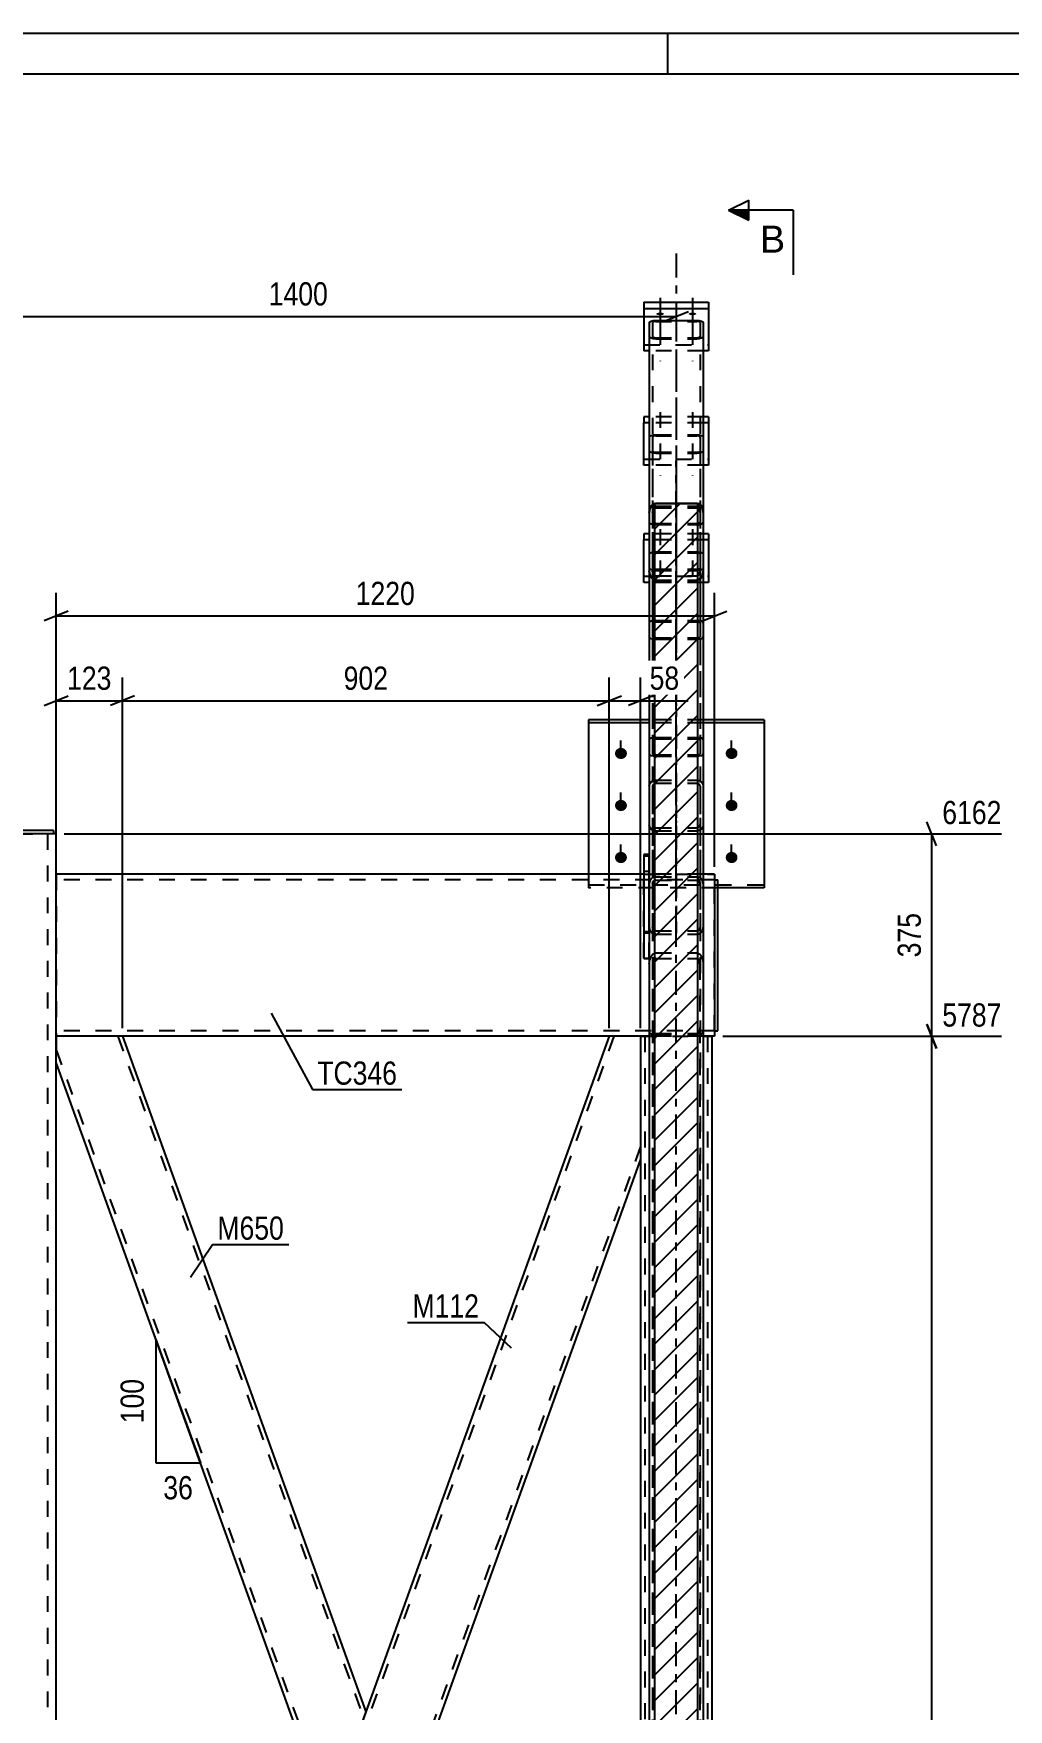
# Model space of a CAD drawing. Header units: millimetres. Extents: x 0 to 1189, y 0 to 841.
# Drawn here: x 480.7 to 601.1, y 634.2 to 841 of the extents above; entities that cross this region are included whole.
import ezdxf

# ---------------------------------------------------------------- set-up
doc = ezdxf.new("R2010")
doc.units = ezdxf.units.MM
doc.linetypes.add('DXK_LINE_DOT2', pattern=[3.9198, 1.9599, -1.9599])
doc.linetypes.add('DXK_LINE_DOT3', pattern=[5.9187, 2.979, -0.9799, 0.9799, -0.9799])
doc.styles.add('Arial', font='ARIAL.TTF', dxfattribs={"height": 0.2})
doc.styles.add('Arial Narrow', font='ARIALN.TTF', dxfattribs={"height": 0.2})

# ---------------------------------------------------------------- blocks, each defined once
blk = doc.blocks.new('Unknown-285407614-1132')
at = {"color": 5, "linetype": 'Continuous'}
for p, q in [((1189, 841), (0, 841)), ((559, 836), (559, 841)), ((1184, 836), (5, 836))]:
    blk.add_line(p, q, dxfattribs=at)
blk = doc.blocks.new('Part-285407614-5392 - 5341')
at = {"color": 7, "linetype": 'DXK_LINE_DOT2'}
for p, q in [((556.93, 748.64), (557.19, 748.81)), ((557.19, 748.81), (557.5, 748.86)), ((557.5, 748.86), (562.57, 748.86)), ((562.57, 748.86), (562.87, 748.81)), ((562.87, 748.81), (563.13, 748.64)), ((556.7, 748.11), (556.76, 748.4)), ((556.7, 748.11), (556.7, 730.68)), ((556.76, 748.4), (556.93, 748.64)), ((557.13, 748.26), (557.1, 748.11)), ((557.1, 748.11), (557.1, 730.68)), ((557.22, 748.38), (557.13, 748.26)), ((557.35, 748.46), (557.22, 748.38)), ((557.5, 748.49), (557.35, 748.46)), ((557.5, 748.49), (562.57, 748.49)), ((562.72, 748.46), (562.57, 748.49)), ((562.85, 748.38), (562.72, 748.46)), ((562.93, 748.26), (562.85, 748.38)), ((562.97, 748.11), (562.93, 748.26)), ((562.97, 748.11), (562.97, 730.68)), ((563.13, 748.64), (563.3, 748.4)), ((563.3, 748.4), (563.37, 748.11)), ((563.37, 748.11), (563.37, 730.68)), ((556.76, 743.06), (556.7, 743.35)), ((556.93, 742.82), (556.76, 743.06)), ((557.19, 742.66), (556.93, 742.82)), ((557.1, 743.35), (557.13, 743.21)), ((557.13, 743.21), (557.22, 743.08)), ((557.5, 742.6), (557.19, 742.66)), ((557.22, 743.08), (557.35, 743)), ((557.35, 743), (557.5, 742.97)), ((557.5, 742.97), (562.57, 742.97)), ((557.5, 742.6), (562.57, 742.6)), ((562.57, 742.97), (562.72, 743)), ((562.87, 742.66), (562.57, 742.6)), ((562.72, 743), (562.85, 743.08)), ((562.85, 743.08), (562.93, 743.21)), ((563.13, 742.82), (562.87, 742.66)), ((562.93, 743.21), (562.97, 743.35)), ((563.3, 743.06), (563.13, 742.82)), ((563.37, 743.35), (563.3, 743.06)), ((556.76, 736.4), (556.7, 736.07)), ((557.13, 736.24), (557.22, 736.37)), ((557.5, 736.92), (557.19, 736.86)), ((557.22, 736.37), (557.35, 736.47)), ((557.35, 736.47), (557.5, 736.5)), ((557.5, 736.92), (562.57, 736.92)), ((557.5, 736.5), (562.57, 736.5)), ((562.85, 736.86), (562.57, 736.92)), ((562.57, 736.5), (562.72, 736.47)), ((562.72, 736.47), (562.85, 736.37)), ((562.87, 736.86), (562.85, 736.86)), ((562.85, 736.37), (562.93, 736.24)), ((563.37, 736.07), (563.3, 736.4)), ((557.1, 736.07), (557.13, 736.24)), ((562.93, 736.24), (562.97, 736.07)), ((556.7, 730.68), (556.76, 730.36)), ((557.13, 730.52), (557.1, 730.68)), ((557.22, 730.38), (557.13, 730.52)), ((557.35, 730.29), (557.22, 730.38)), ((557.5, 730.26), (557.35, 730.29)), ((557.5, 730.26), (562.57, 730.26)), ((562.72, 730.29), (562.57, 730.26)), ((562.85, 730.38), (562.72, 730.29)), ((562.93, 730.52), (562.85, 730.38)), ((562.97, 730.68), (562.93, 730.52)), ((563.3, 730.36), (563.37, 730.68)), ((557.19, 729.89), (557.5, 729.83)), ((557.5, 729.83), (562.57, 729.83)), ((562.57, 729.83), (562.87, 729.89))]:
    blk.add_line(p, q, dxfattribs=at)
at = {"color": 7, "linetype": 'DXK_LINE_DOT3'}
blk.add_line((560.03, 749.15), (560.03, 729.96), dxfattribs=at)
at = {"color": 7, "linetype": 'DXK_LINE_DOT2'}
for centre, start, end in [((557.53, 736.11), 114.3196, 159.2413), ((562.53, 736.11), 20.758, 65.6797), ((557.53, 730.65), 200.758, 245.6797), ((562.53, 730.65), 294.3196, 339.2413)]:
    blk.add_arc(centre, 0.827, start, end, dxfattribs=at)
blk = doc.blocks.new('Part-285407614-5417 - 5341')
at = {"color": 7, "linetype": 'DXK_LINE_DOT2'}
for p, q in [((556.03, 739.48), (556.03, 726.85)), ((556.7, 739.48), (556.03, 739.48)), ((556.7, 726.85), (556.7, 739.48)), ((556.03, 737.63), (556.7, 737.63)), ((556.7, 729.96), (556.03, 729.96)), ((556.03, 726.85), (556.7, 726.85))]:
    blk.add_line(p, q, dxfattribs=at)
blk = doc.blocks.new('Part-285407614-5347 - 5341')
at = {"linetype": 'Continuous'}
h = blk.add_hatch(dxfattribs=at)
h.set_pattern_fill('', scale=0.7, style=0, pattern_type=0)
h.set_pattern_definition([(45, (562.5654, 783.0278), (-1.5715, 1.5715), [])])
h.paths.add_polyline_path([(562.69, 783), (562.57, 783.03), (557.5, 783.03), (557.38, 783)])
at = {"color": 2, "linetype": 'Continuous'}
for p, q in [((556.76, 782.33), (556.7, 781.89)), ((556.93, 782.7), (556.76, 782.33)), ((557.19, 782.95), (556.93, 782.7)), ((557.38, 783), (557.19, 782.95)), ((557.38, 783), (557.5, 783.03)), ((557.38, 783), (562.69, 783)), ((557.5, 783.03), (562.57, 783.03)), ((562.57, 783.03), (562.69, 783)), ((562.87, 782.95), (562.69, 783)), ((563.13, 782.7), (562.87, 782.95)), ((563.3, 782.33), (563.13, 782.7)), ((563.37, 781.89), (563.3, 782.33))]:
    blk.add_line(p, q, dxfattribs=at)
at = {"color": 7, "linetype": 'DXK_LINE_DOT2'}
for p, q in [((556.7, 781.89), (556.7, 730.68)), ((557.1, 781.89), (557.13, 782.11)), ((557.1, 781.89), (557.1, 730.68)), ((557.13, 782.11), (557.22, 782.3)), ((557.22, 782.3), (557.35, 782.42)), ((557.35, 782.42), (557.38, 782.43)), ((557.38, 782.43), (557.5, 782.47)), ((557.5, 782.47), (562.57, 782.47)), ((562.57, 782.47), (562.72, 782.42)), ((562.72, 782.42), (562.85, 782.3)), ((562.85, 782.3), (562.93, 782.11)), ((562.93, 782.11), (562.97, 781.89)), ((562.97, 781.89), (562.97, 730.68)), ((563.37, 781.89), (563.37, 730.68)), ((556.7, 774.66), (556.76, 774.22)), ((556.76, 774.22), (556.93, 773.85)), ((556.93, 773.85), (557.19, 773.6)), ((557.13, 774.44), (557.1, 774.66)), ((557.19, 774.3), (557.13, 774.44)), ((557.22, 774.25), (557.19, 774.3)), ((557.19, 773.6), (557.5, 773.52)), ((557.35, 774.13), (557.22, 774.25)), ((557.35, 774.13), (557.38, 774.12)), ((557.38, 774.12), (557.5, 774.09)), ((557.5, 774.09), (562.57, 774.09)), ((562.72, 774.13), (562.57, 774.09)), ((562.57, 773.52), (562.87, 773.6)), ((562.85, 774.25), (562.72, 774.13)), ((562.85, 774.25), (562.87, 774.3)), ((562.87, 774.3), (562.93, 774.44)), ((562.87, 773.6), (563.13, 773.85)), ((562.93, 774.44), (562.97, 774.66)), ((563.13, 773.85), (563.3, 774.22)), ((563.3, 774.22), (563.37, 774.66)), ((557.5, 773.52), (562.57, 773.52)), ((556.7, 736.07), (556.76, 736.4)), ((557.22, 736.37), (557.13, 736.24)), ((557.19, 736.86), (557.5, 736.92)), ((557.35, 736.47), (557.22, 736.37)), ((557.5, 736.5), (557.35, 736.47)), ((557.5, 736.92), (562.57, 736.92)), ((557.5, 736.5), (562.57, 736.5)), ((562.57, 736.92), (562.87, 736.86)), ((562.72, 736.47), (562.57, 736.5)), ((562.85, 736.37), (562.72, 736.47)), ((562.93, 736.24), (562.85, 736.37)), ((563.3, 736.4), (563.37, 736.07)), ((557.13, 736.24), (557.1, 736.07)), ((562.97, 736.07), (562.93, 736.24)), ((556.76, 730.36), (556.7, 730.68)), ((557.1, 730.68), (557.13, 730.52)), ((557.13, 730.52), (557.22, 730.38)), ((557.22, 730.38), (557.35, 730.29)), ((557.35, 730.29), (557.5, 730.26)), ((557.5, 730.26), (562.57, 730.26)), ((562.57, 730.26), (562.72, 730.29)), ((562.72, 730.29), (562.85, 730.38)), ((562.85, 730.38), (562.93, 730.52)), ((562.93, 730.52), (562.97, 730.68)), ((563.37, 730.68), (563.3, 730.36)), ((557.38, 729.86), (557.19, 729.89)), ((557.5, 729.83), (557.38, 729.86)), ((557.5, 729.83), (562.57, 729.83)), ((562.85, 729.89), (562.57, 729.83)), ((562.87, 729.89), (562.85, 729.89))]:
    blk.add_line(p, q, dxfattribs=at)
at = {"color": 7, "linetype": 'DXK_LINE_DOT3'}
blk.add_line((560.03, 729.96), (560.03, 781.7), dxfattribs=at)
at = {"color": 7, "linetype": 'DXK_LINE_DOT2'}
for centre, start, end in [((557.53, 736.11), 114.3196, 159.2413), ((562.53, 736.11), 20.7579, 65.6797), ((557.53, 730.65), 200.7579, 245.6797), ((562.53, 730.65), 294.3196, 339.2413)]:
    blk.add_arc(centre, 0.827, start, end, dxfattribs=at)
blk = doc.blocks.new('Part-285407614-5348 - 5341')
at = {"linetype": 'Continuous'}
h = blk.add_hatch(dxfattribs=at)
h.set_pattern_fill('', scale=0.7, style=0, pattern_type=0)
h.set_pattern_definition([(45, (557.379, 783.0025), (-1.571545, 1.571545), [])])
h.paths.add_polyline_path([(562.69, 783), (557.38, 783), (557.38, 552.48), (562.68, 552.48)])
at = {"color": 7, "linetype": 'DXK_LINE_DOT3'}
blk.add_line((560.03, 544.8), (560.03, 788.28), dxfattribs=at)
at = {"color": 2, "linetype": 'Continuous'}
for p, q in [((556.7, 781.89), (556.76, 782.33)), ((556.7, 781.89), (556.7, 553.02)), ((556.76, 782.33), (556.93, 782.7)), ((556.93, 782.7), (557.19, 782.95)), ((557.19, 782.95), (557.38, 783)), ((557.38, 552.48), (557.38, 783)), ((557.38, 783), (562.69, 783)), ((562.68, 552.48), (562.69, 783)), ((562.69, 783), (562.87, 782.95)), ((562.87, 782.95), (563.13, 782.7)), ((563.13, 782.7), (563.3, 782.33)), ((563.3, 782.33), (563.37, 781.89)), ((563.37, 781.89), (563.36, 553.02))]:
    blk.add_line(p, q, dxfattribs=at)
at = {"color": 7, "linetype": 'DXK_LINE_DOT2'}
for p, q in [((557.13, 782.11), (557.1, 781.89)), ((557.1, 781.89), (557.1, 553.02)), ((557.22, 782.3), (557.13, 782.11)), ((557.35, 782.42), (557.22, 782.3)), ((557.5, 782.47), (557.35, 782.42)), ((557.5, 782.47), (562.57, 782.47)), ((562.72, 782.42), (562.57, 782.47)), ((562.85, 782.3), (562.72, 782.42)), ((562.93, 782.11), (562.85, 782.3)), ((562.97, 781.89), (562.93, 782.11)), ((562.97, 781.89), (562.96, 553.02)), ((556.76, 774.22), (556.7, 774.66)), ((556.93, 773.85), (556.76, 774.22)), ((557.19, 773.6), (556.93, 773.85)), ((557.13, 774.44), (557.1, 774.66)), ((557.19, 774.3), (557.13, 774.44)), ((557.22, 774.25), (557.19, 774.3)), ((557.5, 773.52), (557.19, 773.6)), ((557.22, 774.25), (557.35, 774.13)), ((557.35, 774.13), (557.38, 774.12)), ((557.38, 774.12), (557.5, 774.09)), ((557.5, 774.09), (562.57, 774.09)), ((562.57, 774.09), (562.72, 774.13)), ((562.87, 773.6), (562.57, 773.52)), ((562.72, 774.13), (562.85, 774.25)), ((562.85, 774.25), (562.87, 774.3)), ((562.87, 774.3), (562.93, 774.44)), ((563.13, 773.85), (562.87, 773.6)), ((562.93, 774.44), (562.97, 774.66)), ((563.3, 774.22), (563.13, 773.85)), ((563.37, 774.66), (563.3, 774.22)), ((557.5, 773.52), (562.57, 773.52))]:
    blk.add_line(p, q, dxfattribs=at)
blk = doc.blocks.new('Part-285407614-5350 - 5341')
at = {"color": 7, "linetype": 'DXK_LINE_DOT2'}
for p, q in [((556.7, 726.18), (556.76, 726.7)), ((556.7, 726.18), (556.7, 556.69)), ((557.13, 726.44), (557.1, 726.18)), ((557.1, 726.18), (557.1, 556.69)), ((557.19, 727.43), (557.38, 727.49)), ((557.5, 726.86), (557.35, 726.81)), ((557.38, 727.49), (557.5, 727.53)), ((557.5, 727.53), (562.56, 727.53)), ((557.5, 726.86), (562.56, 726.86)), ((562.56, 727.53), (562.85, 727.44)), ((562.72, 726.81), (562.56, 726.86)), ((562.85, 727.44), (562.87, 727.43)), ((562.96, 726.18), (562.93, 726.44)), ((562.96, 726.18), (562.96, 556.69)), ((563.3, 726.7), (563.36, 726.18)), ((563.36, 726.18), (563.36, 556.69)), ((556.76, 717.65), (556.7, 717.92)), ((557.1, 717.92), (557.13, 717.78)), ((557.13, 717.78), (557.22, 717.67)), ((562.85, 717.67), (562.93, 717.78)), ((562.93, 717.78), (562.96, 717.92)), ((563.3, 717.65), (563.36, 717.92)), ((556.76, 717.65), (556.77, 717.63)), ((556.77, 717.63), (556.93, 717.5)), ((556.93, 717.5), (557.19, 717.4)), ((557.19, 717.4), (557.5, 717.37)), ((557.28, 717.63), (557.22, 717.67)), ((557.35, 717.61), (557.28, 717.63)), ((557.35, 717.61), (557.5, 717.59)), ((557.5, 717.59), (562.56, 717.59)), ((557.5, 717.37), (562.56, 717.37)), ((562.56, 717.59), (562.72, 717.61)), ((562.56, 717.37), (562.87, 717.4)), ((562.78, 717.63), (562.72, 717.61)), ((562.85, 717.67), (562.78, 717.63)), ((562.87, 717.4), (563.13, 717.5)), ((563.13, 717.5), (563.29, 717.63)), ((563.29, 717.63), (563.3, 717.65)), ((557.38, 564.89), (557.19, 564.82)), ((557.5, 564.93), (557.38, 564.89)), ((557.5, 564.93), (562.56, 564.93)), ((562.85, 564.83), (562.56, 564.93)), ((562.87, 564.82), (562.85, 564.83)), ((556.76, 564.1), (556.7, 563.58)), ((557.1, 563.58), (557.13, 563.84)), ((557.34, 564.2), (557.5, 564.25)), ((557.5, 564.25), (562.56, 564.25)), ((562.56, 564.25), (562.72, 564.2)), ((562.93, 563.84), (562.96, 563.58)), ((563.36, 563.58), (563.3, 564.1)), ((557.1, 557.13), (556.7, 557.13)), ((556.7, 556.69), (556.76, 556.58)), ((556.76, 556.58), (556.93, 556.49)), ((556.93, 556.49), (557.19, 556.43)), ((557.13, 556.64), (557.1, 556.69)), ((557.21, 556.59), (557.13, 556.64)), ((557.19, 556.43), (557.5, 556.41)), ((557.34, 556.56), (557.21, 556.59)), ((557.5, 556.55), (557.34, 556.56)), ((557.5, 556.55), (562.56, 556.55)), ((557.5, 556.41), (562.56, 556.41)), ((562.72, 556.56), (562.56, 556.55)), ((562.56, 556.41), (562.87, 556.43)), ((562.85, 556.59), (562.72, 556.56)), ((562.93, 556.64), (562.85, 556.59)), ((562.87, 556.43), (563.13, 556.49)), ((562.96, 556.69), (562.93, 556.64)), ((563.36, 557.13), (562.96, 557.13)), ((563.13, 556.49), (563.3, 556.58)), ((563.3, 556.58), (563.36, 556.69))]:
    blk.add_line(p, q, dxfattribs=at)
for centre, radius, start, end in [((557.98, 726.47), 1.24, 129.3081, 169.2814), ((557.74, 726.33), 0.62, 129.3081, 169.2814), ((562.33, 726.33), 0.62, 10.7179, 50.6912), ((562.09, 726.47), 1.24, 10.7179, 50.6912), ((557.98, 563.86), 1.24, 129.3081, 169.2814), ((562.08, 563.86), 1.24, 10.7179, 50.6912), ((557.74, 563.72), 0.62, 129.3081, 169.2814), ((562.32, 563.72), 0.62, 10.7179, 50.6912)]:
    blk.add_arc(centre, radius, start, end, dxfattribs=at)
blk = doc.blocks.new('Part-285407614-5484 - 5341')
at = {"color": 7, "linetype": 'DXK_LINE_DOT3'}
blk.add_line((560.03, 813.85), (560.03, 772.14), dxfattribs=at)
at = {"color": 2, "linetype": 'Continuous'}
for p, q in [((556.7, 805.32), (556.76, 805.43)), ((556.7, 805.32), (556.7, 781.89)), ((556.76, 805.43), (556.93, 805.52)), ((556.93, 805.52), (557.19, 805.58)), ((557.19, 805.58), (557.5, 805.6)), ((557.5, 805.6), (562.57, 805.6)), ((562.57, 805.6), (562.87, 805.58)), ((562.87, 805.58), (563.13, 805.52)), ((563.13, 805.52), (563.3, 805.43)), ((563.3, 805.43), (563.37, 805.32)), ((563.37, 805.32), (563.37, 781.89)), ((556.76, 782.51), (556.7, 782.41)), ((556.87, 782.57), (556.76, 782.51)), ((563.19, 782.57), (563.3, 782.51)), ((563.37, 782.41), (563.3, 782.51))]:
    blk.add_line(p, q, dxfattribs=at)
at = {"color": 7, "linetype": 'DXK_LINE_DOT2'}
for p, q in [((557.13, 805.38), (557.1, 805.32)), ((557.1, 805.32), (557.1, 780.67)), ((557.22, 805.42), (557.13, 805.38)), ((557.35, 805.45), (557.22, 805.42)), ((557.5, 805.46), (557.35, 805.45)), ((557.5, 805.46), (562.57, 805.46)), ((562.72, 805.45), (562.57, 805.46)), ((562.85, 805.42), (562.72, 805.45)), ((562.94, 805.38), (562.85, 805.42)), ((562.97, 805.32), (562.94, 805.38)), ((562.97, 805.32), (562.97, 780.67)), ((556.76, 803.49), (556.7, 803.59)), ((556.93, 803.4), (556.76, 803.49)), ((557.19, 803.34), (556.93, 803.4)), ((557.1, 803.59), (557.13, 803.54)), ((557.13, 803.54), (557.22, 803.49)), ((557.5, 803.32), (557.19, 803.34)), ((557.22, 803.49), (557.35, 803.47)), ((557.35, 803.47), (557.5, 803.45)), ((557.5, 803.45), (562.57, 803.45)), ((557.5, 803.32), (562.57, 803.32)), ((562.57, 803.45), (562.72, 803.47)), ((562.87, 803.34), (562.57, 803.32)), ((562.72, 803.47), (562.85, 803.49)), ((562.85, 803.49), (562.87, 803.51)), ((562.87, 803.51), (562.94, 803.54)), ((563.13, 803.4), (562.87, 803.34)), ((562.94, 803.54), (562.97, 803.59)), ((563.3, 803.49), (563.13, 803.4)), ((563.37, 803.59), (563.3, 803.49)), ((556.7, 781.89), (556.7, 780.67)), ((556.93, 782.6), (556.87, 782.57)), ((557.19, 782.66), (556.93, 782.6)), ((557.1, 782.41), (557.13, 782.46)), ((557.13, 782.46), (557.22, 782.5)), ((557.5, 782.68), (557.19, 782.66)), ((557.22, 782.5), (557.35, 782.53)), ((557.35, 782.53), (557.5, 782.54)), ((557.5, 782.68), (562.57, 782.68)), ((557.5, 782.54), (562.57, 782.54)), ((562.87, 782.66), (562.57, 782.68)), ((562.57, 782.54), (562.72, 782.53)), ((562.72, 782.53), (562.85, 782.5)), ((562.85, 782.5), (562.93, 782.46)), ((563.13, 782.6), (562.87, 782.66)), ((562.93, 782.46), (562.97, 782.41)), ((563.13, 782.6), (563.19, 782.57)), ((563.37, 781.89), (563.37, 780.67)), ((556.7, 780.67), (556.76, 780.57)), ((556.76, 780.57), (556.93, 780.48)), ((556.93, 780.48), (557.19, 780.42)), ((557.13, 780.62), (557.1, 780.67)), ((557.22, 780.58), (557.13, 780.62)), ((557.19, 780.42), (557.5, 780.4)), ((557.35, 780.55), (557.22, 780.58)), ((557.5, 780.54), (557.35, 780.55)), ((557.5, 780.54), (562.57, 780.54)), ((557.5, 780.4), (562.57, 780.4)), ((562.72, 780.55), (562.57, 780.54)), ((562.57, 780.4), (562.87, 780.42)), ((562.85, 780.58), (562.72, 780.55)), ((562.93, 780.62), (562.85, 780.58)), ((562.87, 780.42), (563.13, 780.48)), ((562.97, 780.67), (562.93, 780.62)), ((563.13, 780.48), (563.3, 780.57)), ((563.3, 780.57), (563.37, 780.67))]:
    blk.add_line(p, q, dxfattribs=at)
blk = doc.blocks.new('Part-285407614-5355 - 5341')
at = {"color": 2, "linetype": 'Continuous'}
for p, q in [((556.03, 737.24), (483.46, 737.24)), ((556.7, 737.24), (556.7, 737.24)), ((564.76, 737.24), (563.37, 737.24)), ((564.76, 737.24), (564.76, 735.9)), ((564.76, 735.9), (564.76, 717.24)), ((556.7, 717.24), (483.46, 717.24)), ((564.76, 717.24), (563.36, 717.24))]:
    blk.add_line(p, q, dxfattribs=at)
at = {"color": 7, "linetype": 'DXK_LINE_DOT2'}
for p, q in [((483.46, 737.24), (483.46, 717.24)), ((564.76, 736.57), (483.46, 736.57)), ((556.03, 737.24), (564.76, 737.24)), ((563.37, 737.24), (556.7, 737.24)), ((564.76, 737.14), (564.76, 735.9)), ((564.76, 717.9), (483.46, 717.9)), ((564.76, 717.9), (564.76, 717.96)), ((563.36, 717.24), (556.7, 717.24))]:
    blk.add_line(p, q, dxfattribs=at)
blk = doc.blocks.new('Part-285407614-5478 - 5341')
at = {"color": 2, "linetype": 'Continuous'}
for p, q in [((556.03, 793.71), (556.03, 792.96)), ((556.7, 793.71), (556.03, 793.71)), ((556.03, 787.72), (556.03, 792.96)), ((556.7, 792.96), (556.03, 792.96)), ((564.03, 793.71), (563.37, 793.71)), ((564.03, 792.96), (563.37, 792.96)), ((564.03, 793.71), (564.03, 787.72)), ((556.7, 787.72), (556.03, 787.72)), ((564.03, 787.72), (563.37, 787.72))]:
    blk.add_line(p, q, dxfattribs=at)
at = {"color": 7, "linetype": 'DXK_LINE_DOT2'}
for p, q in [((563.37, 793.71), (556.7, 793.71)), ((563.37, 792.96), (556.7, 792.96)), ((556.03, 788.47), (564.03, 788.47)), ((563.37, 787.72), (556.7, 787.72))]:
    blk.add_line(p, q, dxfattribs=at)
blk = doc.blocks.new('Part-285407614-5418 - 5341')
at = {"color": 2, "linetype": 'Continuous'}
for p, q in [((556.7, 739.68), (556.03, 739.68)), ((556.03, 739.68), (556.03, 730.16)), ((556.7, 730.16), (556.7, 739.68)), ((556.03, 730.16), (556.7, 730.16)), ((556.03, 730.16), (556.03, 726.85)), ((556.7, 730.16), (556.7, 728.53)), ((556.7, 726.85), (556.03, 726.85))]:
    blk.add_line(p, q, dxfattribs=at)
at = {"color": 7, "linetype": 'DXK_LINE_DOT2'}
for p, q in [((556.03, 739.68), (556.03, 737.63)), ((556.7, 739.68), (556.7, 737.63)), ((556.03, 737.63), (556.7, 737.63)), ((556.03, 726.85), (556.03, 737.63)), ((556.7, 726.85), (556.7, 737.63)), ((556.7, 728.53), (556.7, 726.85)), ((556.7, 726.85), (556.7, 726.85))]:
    blk.add_line(p, q, dxfattribs=at)
blk = doc.blocks.new('Part-285407614-5482 - 5341')
at = {"color": 2, "linetype": 'Continuous'}
for p, q in [((556.03, 779.26), (556.03, 778.51)), ((556.7, 779.26), (556.03, 779.26)), ((556.03, 773.26), (556.03, 778.51)), ((556.7, 778.51), (556.03, 778.51)), ((564.03, 779.26), (563.37, 779.26)), ((564.03, 778.51), (563.37, 778.51)), ((564.03, 779.26), (564.03, 773.26)), ((556.7, 773.26), (556.03, 773.26)), ((564.03, 773.26), (563.37, 773.26))]:
    blk.add_line(p, q, dxfattribs=at)
at = {"color": 7, "linetype": 'DXK_LINE_DOT2'}
for p, q in [((563.37, 779.26), (556.7, 779.26)), ((563.37, 778.51), (556.7, 778.51)), ((556.03, 774.01), (564.03, 774.01)), ((563.37, 773.26), (556.7, 773.26))]:
    blk.add_line(p, q, dxfattribs=at)
blk = doc.blocks.new('Part-285407614-5361 - 5341')
at = {"color": 7, "linetype": 'DXK_LINE_DOT2'}
for p, q in [((552.32, 717.24), (483.46, 526.22)), ((555.63, 717.24), (551.75, 717.24)), ((555.63, 703.63), (491.08, 524.57)), ((521.7, 633.88), (517.02, 620.9)), ((526.38, 620.9), (521.7, 607.93)), ((483.46, 527.8), (483.46, 524.57)), ((491.65, 524.57), (483.46, 524.57))]:
    blk.add_line(p, q, dxfattribs=at)
at = {"color": 2, "linetype": 'Continuous'}
for p, q in [((551.75, 717.24), (521.7, 633.88)), ((555.63, 717.24), (555.63, 702.06)), ((555.63, 702.06), (526.38, 620.9)), ((517.02, 620.9), (483.46, 527.8)), ((521.7, 607.93), (491.65, 524.57))]:
    blk.add_line(p, q, dxfattribs=at)
blk = doc.blocks.new('Part-285407614-5362 - 5341')
at = {"color": 7, "linetype": 'DXK_LINE_DOT2'}
for p, q in [((555.63, 717.24), (555.63, 702.06)), ((555.63, 717.24), (564.43, 717.24)), ((556.16, 717.24), (556.16, 524.57)), ((563.9, 717.24), (563.9, 524.57)), ((555.63, 539.75), (555.63, 524.57)), ((564.43, 524.57), (555.63, 524.57)), ((564.43, 524.57), (564.43, 524.57))]:
    blk.add_line(p, q, dxfattribs=at)
at = {"color": 2, "linetype": 'Continuous'}
for p, q in [((564.43, 717.24), (564.43, 524.57)), ((555.63, 702.06), (555.63, 539.75))]:
    blk.add_line(p, q, dxfattribs=at)
blk = doc.blocks.new('Part-285407614-5494 - 5341')
at = {"color": 2, "linetype": 'Continuous'}
for p, q in [((482.4, 742.23), (471.7, 742.23)), ((483.46, 742.23), (483.12, 742.23)), ((483.46, 483.19), (483.46, 742.23))]:
    blk.add_line(p, q, dxfattribs=at)
at = {"color": 7, "linetype": 'DXK_LINE_DOT2'}
for p, q in [((482.39, 742.23), (482.39, 483.19)), ((483.12, 742.23), (482.4, 742.23))]:
    blk.add_line(p, q, dxfattribs=at)
blk = doc.blocks.new('Part-285407614-5377 - 5341')
at = {"color": 7, "linetype": 'DXK_LINE_DOT2'}
for p, q in [((491.65, 717.24), (483.46, 717.24)), ((483.46, 717.24), (483.46, 714.01)), ((491.08, 717.24), (521.42, 633.09)), ((483.46, 715.58), (517.3, 621.69)), ((521.66, 633.76), (521.13, 632.3)), ((517.3, 621.69), (517.33, 621.75))]:
    blk.add_line(p, q, dxfattribs=at)
at = {"color": 2, "linetype": 'Continuous'}
for p, q in [((491.65, 717.24), (521.7, 633.88)), ((517.02, 620.9), (483.46, 714.01)), ((521.7, 633.88), (521.13, 632.3)), ((521.13, 632.3), (517.02, 620.9))]:
    blk.add_line(p, q, dxfattribs=at)
blk = doc.blocks.new('Part-285407614-5393 - 5341')
at = {"color": 2, "linetype": 'Continuous'}
for p, q in [((549.2, 756.28), (549.2, 737.24)), ((556.7, 756.28), (549.2, 756.28)), ((556.7, 755.91), (549.2, 755.91)), ((570.87, 756.28), (563.37, 756.28)), ((570.87, 755.91), (563.37, 755.91)), ((570.87, 756.28), (570.87, 735.55)), ((570.87, 735.55), (565.16, 735.55))]:
    blk.add_line(p, q, dxfattribs=at)
at = {"color": 7, "linetype": 'DXK_LINE_DOT2'}
for p, q in [((563.37, 756.28), (556.7, 756.28)), ((563.37, 755.91), (556.7, 755.91)), ((549.2, 737.24), (549.2, 735.55)), ((549.2, 735.92), (570.87, 735.92)), ((565.16, 735.55), (549.2, 735.55))]:
    blk.add_line(p, q, dxfattribs=at)
blk = doc.blocks.new('Part-285407614-5401 - 5341')
at = {"color": 2, "linetype": 'Continuous'}
for p, q in [((450.46, 742.63), (461.7, 742.63)), ((450.46, 742.63), (450.46, 742.23)), ((483.12, 742.63), (471.7, 742.63)), ((483.12, 742.63), (483.12, 742.23)), ((450.46, 742.23), (451.18, 742.23)), ((483.12, 742.23), (482.4, 742.23))]:
    blk.add_line(p, q, dxfattribs=at)
at = {"color": 7, "linetype": 'DXK_LINE_DOT2'}
for p, q in [((471.7, 742.63), (461.7, 742.63)), ((451.18, 742.23), (482.4, 742.23))]:
    blk.add_line(p, q, dxfattribs=at)
blk = doc.blocks.new('Part-285407614-5477 - 5341')
at = {"color": 7, "linetype": 'DXK_LINE_DOT3'}
blk.add_line((560.03, 799.74), (560.03, 758.01), dxfattribs=at)
at = {"color": 7, "linetype": 'DXK_LINE_DOT2'}
for p, q in [((556.7, 791.2), (556.76, 791.31)), ((556.7, 791.2), (556.7, 766.54)), ((556.76, 791.31), (556.93, 791.4)), ((556.93, 791.4), (557.19, 791.46)), ((557.13, 791.26), (557.1, 791.2)), ((557.1, 791.2), (557.1, 766.54)), ((557.22, 791.3), (557.13, 791.26)), ((557.19, 791.46), (557.5, 791.48)), ((557.35, 791.33), (557.22, 791.3)), ((557.5, 791.34), (557.35, 791.33)), ((557.5, 791.48), (562.57, 791.48)), ((557.5, 791.34), (562.57, 791.34)), ((562.57, 791.48), (562.87, 791.46)), ((562.72, 791.33), (562.57, 791.34)), ((562.85, 791.3), (562.72, 791.33)), ((562.93, 791.26), (562.85, 791.3)), ((562.87, 791.46), (563.13, 791.4)), ((562.97, 791.2), (562.93, 791.26)), ((562.97, 791.2), (562.97, 766.54)), ((563.13, 791.4), (563.3, 791.31)), ((563.3, 791.31), (563.37, 791.2)), ((563.37, 791.2), (563.37, 766.54)), ((556.76, 789.37), (556.7, 789.47)), ((556.93, 789.28), (556.76, 789.37)), ((557.19, 789.22), (556.93, 789.28)), ((557.1, 789.47), (557.13, 789.42)), ((557.13, 789.42), (557.22, 789.38)), ((557.5, 789.2), (557.19, 789.22)), ((557.22, 789.38), (557.35, 789.35)), ((557.35, 789.35), (557.5, 789.34)), ((557.5, 789.34), (562.57, 789.34)), ((557.5, 789.2), (562.57, 789.2)), ((562.57, 789.34), (562.72, 789.35)), ((562.87, 789.22), (562.57, 789.2)), ((562.72, 789.35), (562.85, 789.38)), ((562.85, 789.38), (562.93, 789.42)), ((563.13, 789.28), (562.87, 789.22)), ((562.93, 789.42), (562.97, 789.47)), ((563.3, 789.37), (563.13, 789.28)), ((563.37, 789.47), (563.3, 789.37)), ((556.76, 768.38), (556.7, 768.27)), ((556.93, 768.47), (556.76, 768.38)), ((557.19, 768.52), (556.93, 768.47)), ((557.1, 768.27), (557.13, 768.32)), ((557.13, 768.32), (557.22, 768.37)), ((557.5, 768.55), (557.19, 768.52)), ((557.22, 768.37), (557.35, 768.4)), ((557.35, 768.4), (557.5, 768.41)), ((557.5, 768.55), (562.57, 768.55)), ((557.5, 768.41), (562.57, 768.41)), ((562.87, 768.52), (562.57, 768.55)), ((562.57, 768.41), (562.72, 768.4)), ((562.72, 768.4), (562.85, 768.37)), ((562.85, 768.37), (562.93, 768.32)), ((563.13, 768.47), (562.87, 768.52)), ((562.93, 768.32), (562.97, 768.27)), ((563.3, 768.38), (563.13, 768.47)), ((563.37, 768.27), (563.3, 768.38)), ((556.7, 766.54), (556.76, 766.43)), ((556.76, 766.43), (556.93, 766.35)), ((556.93, 766.35), (557.19, 766.29)), ((557.13, 766.49), (557.1, 766.54)), ((557.22, 766.44), (557.13, 766.49)), ((557.19, 766.29), (557.5, 766.27)), ((557.35, 766.41), (557.22, 766.44)), ((557.5, 766.4), (557.35, 766.41)), ((557.5, 766.4), (562.57, 766.4)), ((557.5, 766.27), (562.57, 766.27)), ((562.72, 766.41), (562.57, 766.4)), ((562.57, 766.27), (562.87, 766.29)), ((562.85, 766.44), (562.72, 766.41)), ((562.93, 766.49), (562.85, 766.44)), ((562.87, 766.29), (563.13, 766.35)), ((562.97, 766.54), (562.93, 766.49)), ((563.13, 766.35), (563.3, 766.43)), ((563.3, 766.43), (563.37, 766.54))]:
    blk.add_line(p, q, dxfattribs=at)
blk = doc.blocks.new('Part-285407614-5481 - 5341')
at = {"color": 7, "linetype": 'DXK_LINE_DOT3'}
blk.add_line((560.03, 785.28), (560.03, 743.57), dxfattribs=at)
at = {"color": 7, "linetype": 'DXK_LINE_DOT2'}
for p, q in [((556.7, 776.75), (556.76, 776.85)), ((556.7, 776.75), (556.7, 752.1)), ((556.76, 776.85), (556.93, 776.94)), ((556.93, 776.94), (557.19, 777)), ((557.13, 776.8), (557.1, 776.75)), ((557.1, 776.75), (557.1, 752.1)), ((557.22, 776.85), (557.13, 776.8)), ((557.19, 777), (557.5, 777.02)), ((557.35, 776.88), (557.22, 776.85)), ((557.5, 776.89), (557.35, 776.88)), ((557.5, 777.02), (562.57, 777.02)), ((557.5, 776.89), (562.57, 776.89)), ((562.57, 777.02), (562.87, 777)), ((562.72, 776.88), (562.57, 776.89)), ((562.85, 776.85), (562.72, 776.88)), ((562.93, 776.8), (562.85, 776.85)), ((562.87, 777), (563.13, 776.94)), ((562.97, 776.75), (562.93, 776.8)), ((562.97, 776.75), (562.97, 752.1)), ((563.13, 776.94), (563.3, 776.85)), ((563.3, 776.85), (563.37, 776.75)), ((563.37, 776.75), (563.37, 752.1)), ((556.76, 774.91), (556.7, 775.02)), ((556.93, 774.82), (556.76, 774.91)), ((557.19, 774.76), (556.93, 774.82)), ((557.1, 775.02), (557.13, 774.96)), ((557.13, 774.96), (557.22, 774.92)), ((557.5, 774.74), (557.19, 774.76)), ((557.22, 774.92), (557.35, 774.89)), ((557.35, 774.89), (557.5, 774.88)), ((557.5, 774.88), (562.57, 774.88)), ((557.5, 774.74), (562.57, 774.74)), ((562.57, 774.88), (562.72, 774.89)), ((562.87, 774.76), (562.57, 774.74)), ((562.72, 774.89), (562.85, 774.92)), ((562.85, 774.92), (562.93, 774.96)), ((563.13, 774.82), (562.87, 774.76)), ((562.93, 774.96), (562.97, 775.02)), ((563.3, 774.91), (563.13, 774.82)), ((563.37, 775.02), (563.3, 774.91)), ((556.76, 753.94), (556.7, 753.83)), ((556.93, 754.03), (556.76, 753.94)), ((557.19, 754.09), (556.93, 754.03)), ((557.1, 753.83), (557.13, 753.89)), ((557.13, 753.89), (557.22, 753.93)), ((557.5, 754.11), (557.19, 754.09)), ((557.22, 753.93), (557.35, 753.96)), ((557.35, 753.96), (557.5, 753.97)), ((557.5, 754.11), (562.57, 754.11)), ((557.5, 753.97), (562.57, 753.97)), ((562.87, 754.09), (562.57, 754.11)), ((562.57, 753.97), (562.72, 753.96)), ((562.72, 753.96), (562.85, 753.93)), ((562.85, 753.93), (562.93, 753.89)), ((563.13, 754.03), (562.87, 754.09)), ((562.93, 753.89), (562.97, 753.83)), ((563.3, 753.94), (563.13, 754.03)), ((563.37, 753.83), (563.3, 753.94)), ((556.7, 752.1), (556.76, 752)), ((556.76, 752), (556.93, 751.91)), ((556.93, 751.91), (557.19, 751.85)), ((557.13, 752.05), (557.1, 752.1)), ((557.22, 752), (557.13, 752.05)), ((557.19, 751.85), (557.5, 751.83)), ((557.35, 751.97), (557.22, 752)), ((557.5, 751.96), (557.35, 751.97)), ((557.5, 751.96), (562.57, 751.96)), ((557.5, 751.83), (562.57, 751.83)), ((562.72, 751.97), (562.57, 751.96)), ((562.57, 751.83), (562.87, 751.85)), ((562.85, 752), (562.72, 751.97)), ((562.93, 752.05), (562.85, 752)), ((562.87, 751.85), (563.13, 751.91)), ((562.97, 752.1), (562.93, 752.05)), ((563.13, 751.91), (563.3, 752)), ((563.3, 752), (563.37, 752.1))]:
    blk.add_line(p, q, dxfattribs=at)
blk = doc.blocks.new('Part-285407614-5485 - 5341')
at = {"color": 2, "linetype": 'Continuous'}
for p, q in [((556.03, 807.83), (556.03, 801.84)), ((556.03, 807.83), (564.03, 807.83)), ((556.03, 807.08), (564.03, 807.08)), ((564.03, 807.83), (564.03, 801.84)), ((556.7, 801.84), (556.03, 801.84)), ((564.03, 801.84), (563.37, 801.84))]:
    blk.add_line(p, q, dxfattribs=at)
at = {"color": 7, "linetype": 'DXK_LINE_DOT2'}
for p, q in [((556.03, 802.59), (564.03, 802.59)), ((563.37, 801.84), (556.7, 801.84))]:
    blk.add_line(p, q, dxfattribs=at)
blk = doc.blocks.new('Part-285407614-5490 - 5341')
at = {"color": 2, "linetype": 'Continuous'}
for p, q in [((564.76, 736.57), (565.16, 736.57)), ((565.16, 717.9), (565.16, 736.57)), ((564.76, 717.9), (565.16, 717.9))]:
    blk.add_line(p, q, dxfattribs=at)
at = {"color": 7, "linetype": 'DXK_LINE_DOT2'}
blk.add_line((564.76, 717.9), (564.76, 736.57), dxfattribs=at)
blk = doc.blocks.new('Bolt-285407614-5517 - 5341')
at = {"linetype": 'Continuous'}
for points in [[(553.2, 752.84), (553.35, 752.83), (553.5, 752.78), (553.63, 752.71), (553.74, 752.61), (553.83, 752.5), (553.9, 752.37), (553.93, 752.22), (553.93, 752.08), (553.9, 751.94), (553.83, 751.81), (553.74, 751.69), (553.63, 751.59), (553.5, 751.52), (553.35, 751.48), (553.2, 751.46), (553.05, 751.48), (552.9, 751.52), (552.77, 751.59), (552.65, 751.69), (552.56, 751.81), (552.5, 751.94), (552.47, 752.08), (552.47, 752.22), (552.5, 752.37), (552.56, 752.5), (552.65, 752.61), (552.77, 752.71), (552.9, 752.78), (553.05, 752.83)], [(566.87, 752.84), (567.02, 752.83), (567.16, 752.78), (567.3, 752.71), (567.41, 752.61), (567.5, 752.5), (567.56, 752.37), (567.59, 752.22), (567.59, 752.08), (567.56, 751.94), (567.5, 751.81), (567.41, 751.69), (567.3, 751.59), (567.16, 751.52), (567.02, 751.48), (566.87, 751.46), (566.71, 751.48), (566.57, 751.52), (566.43, 751.59), (566.32, 751.69), (566.23, 751.81), (566.17, 751.94), (566.14, 752.08), (566.14, 752.22), (566.17, 752.37), (566.23, 752.5), (566.32, 752.61), (566.43, 752.71), (566.57, 752.78), (566.71, 752.83)], [(553.2, 746.42), (553.35, 746.41), (553.5, 746.36), (553.63, 746.29), (553.74, 746.19), (553.83, 746.08), (553.9, 745.94), (553.93, 745.8), (553.93, 745.66), (553.9, 745.52), (553.83, 745.39), (553.74, 745.27), (553.63, 745.17), (553.5, 745.1), (553.35, 745.06), (553.2, 745.04), (553.05, 745.06), (552.9, 745.1), (552.77, 745.17), (552.65, 745.27), (552.56, 745.39), (552.5, 745.52), (552.47, 745.66), (552.47, 745.8), (552.5, 745.94), (552.56, 746.08), (552.65, 746.19), (552.77, 746.29), (552.9, 746.36), (553.05, 746.41)], [(566.87, 746.42), (567.02, 746.41), (567.16, 746.36), (567.3, 746.29), (567.41, 746.19), (567.5, 746.08), (567.56, 745.94), (567.59, 745.8), (567.59, 745.66), (567.56, 745.52), (567.5, 745.39), (567.41, 745.27), (567.3, 745.17), (567.16, 745.1), (567.02, 745.06), (566.87, 745.04), (566.71, 745.06), (566.57, 745.1), (566.43, 745.17), (566.32, 745.27), (566.23, 745.39), (566.17, 745.52), (566.14, 745.66), (566.14, 745.8), (566.17, 745.94), (566.23, 746.08), (566.32, 746.19), (566.43, 746.29), (566.57, 746.36), (566.71, 746.41)], [(553.2, 740), (553.35, 739.98), (553.5, 739.94), (553.63, 739.87), (553.74, 739.77), (553.83, 739.65), (553.9, 739.52), (553.93, 739.38), (553.93, 739.24), (553.9, 739.1), (553.83, 738.97), (553.74, 738.85), (553.63, 738.75), (553.5, 738.68), (553.35, 738.64), (553.2, 738.62), (553.05, 738.64), (552.9, 738.68), (552.77, 738.75), (552.65, 738.85), (552.56, 738.97), (552.5, 739.1), (552.47, 739.24), (552.47, 739.38), (552.5, 739.52), (552.56, 739.65), (552.65, 739.77), (552.77, 739.87), (552.9, 739.94), (553.05, 739.98)], [(566.87, 740), (567.02, 739.98), (567.16, 739.94), (567.3, 739.87), (567.41, 739.77), (567.5, 739.65), (567.56, 739.52), (567.59, 739.38), (567.59, 739.24), (567.56, 739.1), (567.5, 738.97), (567.41, 738.85), (567.3, 738.75), (567.16, 738.68), (567.02, 738.64), (566.87, 738.62), (566.71, 738.64), (566.57, 738.68), (566.43, 738.75), (566.32, 738.85), (566.23, 738.97), (566.17, 739.1), (566.14, 739.24), (566.14, 739.38), (566.17, 739.52), (566.23, 739.65), (566.32, 739.77), (566.43, 739.87), (566.57, 739.94), (566.71, 739.98)]]:
    blk.add_hatch(color=1, dxfattribs=at).paths.add_polyline_path(points)
at = {"color": 1, "linetype": 'Continuous'}
for p, q in [((553.2, 751.86), (553.2, 753.75)), ((566.87, 751.86), (566.87, 753.75)), ((553.2, 745.43), (553.2, 747.33)), ((566.87, 745.43), (566.87, 747.33)), ((553.2, 739.01), (553.2, 740.91)), ((566.87, 739.01), (566.87, 740.91))]:
    blk.add_line(p, q, dxfattribs=at)
at = {"color": 1, "linetype": 'DXK_LINE_DOT2'}
for p, q in [((560.03, 751.86), (560.03, 753.75)), ((560.03, 739.01), (560.03, 740.91))]:
    blk.add_line(p, q, dxfattribs=at)
blk = doc.blocks.new('Bolt-285407614-5523 - 5341')
at = {"color": 1, "linetype": 'DXK_LINE_DOT2'}
for p, q in [((558.03, 794.28), (558.03, 790.33)), ((562.03, 794.28), (562.03, 790.33)), ((558.03, 790.41), (558.03, 786.46)), ((562.03, 790.41), (562.03, 786.46))]:
    blk.add_line(p, q, dxfattribs=at)
blk = doc.blocks.new('Bolt-285407614-5526 - 5341')
at = {"color": 1, "linetype": 'DXK_LINE_DOT2'}
for p, q in [((558.03, 779.83), (558.03, 775.88)), ((562.03, 779.83), (562.03, 775.88)), ((558.03, 775.95), (558.03, 772)), ((562.03, 775.95), (562.03, 772))]:
    blk.add_line(p, q, dxfattribs=at)
blk = doc.blocks.new('Bolt-285407614-5527 - 5341')
at = {"linetype": 'Continuous'}
for points in [[(558.03, 806.56), (558.13, 806.55), (558.22, 806.54), (558.31, 806.53), (558.38, 806.5), (558.44, 806.48), (558.48, 806.45), (558.5, 806.41), (558.5, 806.38), (558.48, 806.35), (558.44, 806.32), (558.38, 806.29), (558.31, 806.27), (558.22, 806.25), (558.13, 806.24), (558.03, 806.24), (557.94, 806.24), (557.84, 806.25), (557.76, 806.27), (557.69, 806.29), (557.63, 806.32), (557.59, 806.35), (557.57, 806.38), (557.57, 806.41), (557.59, 806.45), (557.63, 806.48), (557.69, 806.5), (557.76, 806.53), (557.84, 806.54), (557.94, 806.55)], [(562.03, 806.56), (562.13, 806.55), (562.22, 806.54), (562.31, 806.53), (562.38, 806.5), (562.44, 806.48), (562.48, 806.45), (562.5, 806.41), (562.5, 806.38), (562.48, 806.35), (562.44, 806.32), (562.38, 806.29), (562.31, 806.27), (562.22, 806.25), (562.13, 806.24), (562.03, 806.24), (561.94, 806.24), (561.84, 806.25), (561.76, 806.27), (561.69, 806.29), (561.63, 806.32), (561.59, 806.35), (561.57, 806.38), (561.57, 806.41), (561.59, 806.45), (561.63, 806.48), (561.69, 806.5), (561.76, 806.53), (561.84, 806.54), (561.94, 806.55)]]:
    blk.add_hatch(color=1, dxfattribs=at).paths.add_polyline_path(points)
at = {"color": 1, "linetype": 'Continuous'}
for p, q in [((558.03, 808.4), (558.03, 804.45)), ((562.03, 808.4), (562.03, 804.45))]:
    blk.add_line(p, q, dxfattribs=at)
at = {"color": 1, "linetype": 'DXK_LINE_DOT2'}
for p, q in [((558.03, 804.52), (558.03, 800.58)), ((562.03, 804.52), (562.03, 800.58))]:
    blk.add_line(p, q, dxfattribs=at)
blk = doc.blocks.new('StraightDimension-285407614-5824 - 5341')
at = {"color": 7, "linetype": 'Continuous'}
for p, q in [((551.75, 718.24), (551.75, 761.51)), ((555.62, 718.24), (555.62, 761.51)), ((550.25, 758.06), (553.25, 759.26)), ((557.12, 759.26), (554.12, 758.06)), ((551.75, 758.66), (555.62, 758.66))]:
    blk.add_line(p, q, dxfattribs=at)
at = {"color": 0}
blk.add_wipeout([(561, 759.41), (561, 763.61), (556.14, 763.61), (556.14, 759.41)], dxfattribs=at)
at = {"color": 7, "linetype": 'Continuous'}
blk.add_line((555.62, 758.66), (561.52, 758.66), dxfattribs=at)
blk.add_line((555.62, 758.66), (561.52, 758.66), dxfattribs=at)
at = {"color": 3, "style": 'Arial Narrow'}
blk.add_text('58', height=2.863, dxfattribs=at).set_placement((556.74, 760.01))
blk = doc.blocks.new('StraightDimension-285407614-5864 - 5341')
at = {"color": 7, "linetype": 'Continuous'}
for p, q in [((491.65, 718.24), (491.65, 761.51)), ((551.75, 718.24), (551.75, 761.51)), ((493.15, 759.26), (490.15, 758.06)), ((550.25, 758.06), (553.25, 759.26)), ((491.65, 758.66), (551.75, 758.66))]:
    blk.add_line(p, q, dxfattribs=at)
at = {"color": 0}
blk.add_wipeout([(525.04, 759.41), (525.04, 763.61), (518.36, 763.61), (518.36, 759.41)], dxfattribs=at)
at = {"color": 3, "style": 'Arial Narrow'}
blk.add_text('902', height=2.863, dxfattribs=at).set_placement((518.96, 760.01))
blk = doc.blocks.new('AngleDimension-285407614-5744 - 5341')
at = {"color": 7, "linetype": 'Continuous'}
for p, q in [((495.78, 679.84), (501.27, 664.6)), ((495.78, 679.84), (495.78, 664.6)), ((500.53, 666.65), (501.27, 664.6)), ((495.78, 664.6), (501.27, 664.6))]:
    blk.add_line(p, q, dxfattribs=at)
at = {"color": 0}
for points in [[(494.88, 675.56), (490.68, 675.56), (490.68, 668.88), (494.88, 668.88)], [(500.95, 659.5), (500.95, 663.7), (496.09, 663.7), (496.09, 659.5)]]:
    blk.add_wipeout(points, dxfattribs=at)
at = {"color": 3, "style": 'Arial Narrow'}
blk.add_text('100', height=2.863, rotation=90.0002, dxfattribs=at).set_placement((494.28, 669.48))
blk.add_text('36', height=2.863, dxfattribs=at).set_placement((496.69, 660.1))
blk = doc.blocks.new('StraightDimension-285407614-5845 - 5341')
at = {"color": 7, "linetype": 'Continuous'}
for p, q in [((483.46, 738.24), (483.46, 761.51)), ((491.65, 718.24), (491.65, 761.51)), ((481.96, 758.06), (484.96, 759.26)), ((493.15, 759.26), (490.15, 758.06)), ((483.46, 758.66), (491.65, 758.66))]:
    blk.add_line(p, q, dxfattribs=at)
at = {"color": 0}
blk.add_wipeout([(490.9, 759.41), (490.9, 763.61), (484.21, 763.61), (484.21, 759.41)], dxfattribs=at)
at = {"color": 3, "style": 'Arial Narrow'}
blk.add_text('123', height=2.863, dxfattribs=at).set_placement((484.81, 760.01))
blk = doc.blocks.new('StraightDimension-285407614-5895 - 5341')
at = {"color": 7, "linetype": 'Continuous'}
for p, q in [((483.46, 743.63), (483.46, 771.97)), ((564.76, 738.14), (564.76, 771.97)), ((484.96, 769.72), (481.96, 768.52)), ((563.26, 768.52), (566.26, 769.72)), ((483.46, 769.12), (564.76, 769.12))]:
    blk.add_line(p, q, dxfattribs=at)
at = {"color": 0}
blk.add_wipeout([(528.37, 769.87), (528.37, 774.07), (519.85, 774.07), (519.85, 769.87)], dxfattribs=at)
at = {"color": 3, "style": 'Arial Narrow'}
blk.add_text('1220', height=2.863, dxfattribs=at).set_placement((520.45, 770.47))
blk = doc.blocks.new('StraightDimension-285407614-5911 - 5341')
at = {"color": 7, "linetype": 'Continuous'}
for p, q in [((466.7, 803.14), (466.7, 808.94)), ((468.2, 806.69), (465.2, 805.49)), ((558.53, 805.49), (561.53, 806.69)), ((560.03, 806.83), (560.03, 803.69)), ((466.7, 806.09), (560.03, 806.09))]:
    blk.add_line(p, q, dxfattribs=at)
at = {"color": 0}
blk.add_wipeout([(517.62, 806.84), (517.62, 811.04), (509.11, 811.04), (509.11, 806.84)], dxfattribs=at)
at = {"color": 3, "style": 'Arial Narrow'}
blk.add_text('1400', height=2.863, dxfattribs=at).set_placement((509.71, 807.44))
blk = doc.blocks.new('StraightDimension-285407614-41044 - 5341')
at = {"color": 7, "linetype": 'Continuous'}
for p, q in [((592.18, 740.73), (590.98, 743.73)), ((484.46, 742.23), (600.19, 742.23)), ((591.58, 717.24), (591.58, 742.23)), ((590.98, 718.74), (592.18, 715.74)), ((565.76, 717.24), (600.19, 717.24))]:
    blk.add_line(p, q, dxfattribs=at)
at = {"color": 0, "linetype": 'Continuous'}
blk.add_wipeout([(600.79, 742.83), (600.79, 747.03), (592.28, 747.03), (592.28, 742.83)], dxfattribs=at)
at = {"color": 0}
blk.add_wipeout([(590.83, 733.08), (586.63, 733.08), (586.63, 726.39), (590.83, 726.39)], dxfattribs=at)
at = {"color": 3, "linetype": 'Continuous', "style": 'Arial Narrow'}
blk.add_text('6162', height=2.863, dxfattribs=at).set_placement((592.88, 743.43))
at = {"color": 3, "style": 'Arial Narrow'}
blk.add_text('375', height=2.863, rotation=90.0002, dxfattribs=at).set_placement((590.23, 726.99))
blk = doc.blocks.new('StraightDimension-285407614-41045 - 5341')
at = {"color": 7, "linetype": 'Continuous'}
for p, q in [((592.18, 715.74), (590.98, 718.74)), ((565.76, 717.24), (600.19, 717.24)), ((591.58, 524.57), (591.58, 717.24)), ((590.98, 526.07), (592.18, 523.07)), ((564.9, 524.57), (600.19, 524.57))]:
    blk.add_line(p, q, dxfattribs=at)
at = {"color": 0, "linetype": 'Continuous'}
blk.add_wipeout([(600.79, 717.84), (600.79, 722.04), (592.28, 722.04), (592.28, 717.84)], dxfattribs=at)
at = {"color": 0}
blk.add_wipeout([(590.83, 625.16), (586.63, 625.16), (586.63, 616.65), (590.83, 616.65)], dxfattribs=at)
at = {"color": 3, "linetype": 'Continuous', "style": 'Arial Narrow'}
blk.add_text('5787', height=2.863, dxfattribs=at).set_placement((592.88, 718.44))
at = {"color": 3, "style": 'Arial Narrow'}
blk.add_text('2890', height=2.863, rotation=90.0002, dxfattribs=at).set_placement((590.23, 617.25))
blk = doc.blocks.new('Mark-285407614-5351 - 5341')
at = {"color": 0}
blk.add_wipeout([(525.56, 711.27), (525.56, 714.27), (515.7, 714.27), (515.7, 711.27)], dxfattribs=at)
blk.add_wipeout([(525.56, 711.27), (525.56, 714.27), (515.7, 714.27), (515.7, 711.27)], dxfattribs=at)
at = {"color": 30, "linetype": 'Continuous'}
for p, q in [((510, 720.08), (515.1, 710.67)), ((515.1, 710.67), (526.16, 710.67))]:
    blk.add_line(p, q, dxfattribs=at)
at = {"color": 3, "style": 'Arial Narrow'}
blk.add_text('TC346', height=2.863, dxfattribs=at).set_placement((515.7, 711.27))
blk = doc.blocks.new('Mark-285407614-5357 - 5341')
at = {"color": 0}
blk.add_wipeout([(535.69, 682.53), (535.69, 685.53), (527.46, 685.53), (527.46, 682.53)], dxfattribs=at)
blk.add_wipeout([(535.69, 682.53), (535.69, 685.53), (527.46, 685.53), (527.46, 682.53)], dxfattribs=at)
at = {"color": 30, "linetype": 'Continuous'}
for p in [(526.86, 681.93), (539.67, 678.77)]:
    blk.add_line(p, (536.29, 681.93), dxfattribs=at)
at = {"color": 3, "style": 'Arial Narrow'}
blk.add_text('M112', height=2.863, dxfattribs=at).set_placement((527.46, 682.53))
blk = doc.blocks.new('Mark-285407614-5373 - 5341')
at = {"color": 0}
blk.add_wipeout([(511.59, 692.14), (511.59, 695.14), (503.37, 695.14), (503.37, 692.14)], dxfattribs=at)
blk.add_wipeout([(511.59, 692.14), (511.59, 695.14), (503.37, 695.14), (503.37, 692.14)], dxfattribs=at)
at = {"color": 30, "linetype": 'Continuous'}
for p, q in [((500.03, 687.51), (502.77, 691.54)), ((502.77, 691.54), (512.19, 691.54))]:
    blk.add_line(p, q, dxfattribs=at)
at = {"color": 3, "style": 'Arial Narrow'}
blk.add_text('M650', height=2.863, dxfattribs=at).set_placement((503.37, 692.14))
blk = doc.blocks.new('SectionMark-285407614-6043 - 5341')
at = {"linetype": 'Continuous'}
blk.add_hatch(color=6, dxfattribs=at).paths.add_polyline_path([(568.97, 819.2), (568.97, 817.95), (566.47, 819.2)])
at = {"color": 6, "linetype": 'Continuous'}
for p, q in [((566.47, 819.2), (568.97, 820.45)), ((574.47, 819.2), (566.47, 819.2)), ((566.47, 819.2), (568.97, 817.95)), ((568.97, 817.95), (568.97, 820.45))]:
    blk.add_line(p, q, dxfattribs=at)
at = {"color": 0, "linetype": 'Continuous'}
blk.add_wipeout([(573.47, 813.95), (573.47, 817.45), (570.36, 817.45), (570.36, 813.95)], dxfattribs=at)
at = {"color": 6, "linetype": 'Continuous'}
blk.add_line((574.47, 819.2), (574.47, 811.2), dxfattribs=at)
at = {"color": 3, "linetype": 'Continuous', "style": 'Arial'}
blk.add_text('B', height=3.34, dxfattribs=at).set_placement((570.36, 813.95))

msp = doc.modelspace()

# ---------------------------------------------------------------- block references
for name in ['Unknown-285407614-1132', 'Part-285407614-5484 - 5341', 'Part-285407614-5485 - 5341', 'Bolt-285407614-5527 - 5341', 'Part-285407614-5477 - 5341', 'Bolt-285407614-5523 - 5341', 'Part-285407614-5478 - 5341', 'Part-285407614-5348 - 5341', 'Part-285407614-5481 - 5341', 'Part-285407614-5347 - 5341', 'Bolt-285407614-5526 - 5341', 'Part-285407614-5482 - 5341', 'Part-285407614-5393 - 5341', 'Bolt-285407614-5517 - 5341', 'Part-285407614-5494 - 5341', 'Part-285407614-5392 - 5341', 'Part-285407614-5401 - 5341', 'Part-285407614-5418 - 5341', 'Part-285407614-5417 - 5341', 'Part-285407614-5355 - 5341', 'Part-285407614-5490 - 5341', 'Part-285407614-5350 - 5341', 'Part-285407614-5361 - 5341', 'Part-285407614-5377 - 5341', 'Part-285407614-5362 - 5341']:
    msp.add_blockref(name, (0, 0))

# ---------------------------------------------------------------- next in the draw order: block references
for name in ['StraightDimension-285407614-5911 - 5341', 'StraightDimension-285407614-5824 - 5341', 'Mark-285407614-5373 - 5341', 'Mark-285407614-5357 - 5341', 'AngleDimension-285407614-5744 - 5341']:
    msp.add_blockref(name, (0, 0))

# ---------------------------------------------------------------- next in the draw order: block references
msp.add_blockref('StraightDimension-285407614-5864 - 5341', (0, 0))

# ---------------------------------------------------------------- next in the draw order: block references
msp.add_blockref('StraightDimension-285407614-5845 - 5341', (0, 0))

# ---------------------------------------------------------------- next in the draw order: block references
msp.add_blockref('StraightDimension-285407614-5895 - 5341', (0, 0))

# ---------------------------------------------------------------- next in the draw order: block references
msp.add_blockref('StraightDimension-285407614-41044 - 5341', (0, 0))

# ---------------------------------------------------------------- next in the draw order: block references
for name in ['StraightDimension-285407614-41045 - 5341', 'Mark-285407614-5351 - 5341']:
    msp.add_blockref(name, (0, 0))

# ---------------------------------------------------------------- next in the draw order: block references
msp.add_blockref('SectionMark-285407614-6043 - 5341', (0, 0))

doc.saveas('drawing.dxf')
